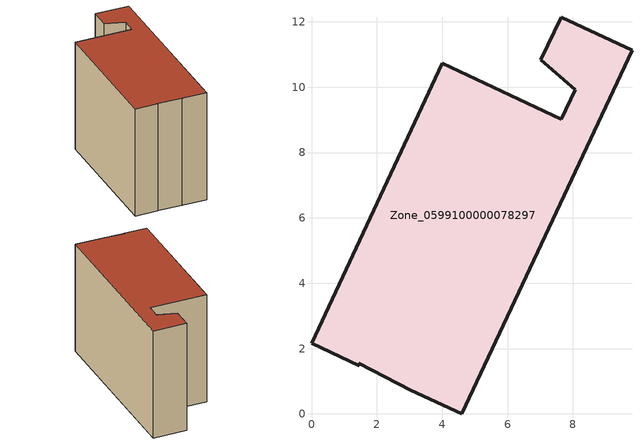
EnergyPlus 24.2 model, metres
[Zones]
Zone_0599100000078297
 floor ground (C_G): 0,2.16 4,10.73 7.65,9.02 8.08,9.93 7.02,10.84 7.64,12.15 9.81,11.13 4.6,0 3.04,0.73 1.44,1.56 1.46,1.48 z0
 wall outside (C_F): 4,10.73 0,2.16 1.46,1.48 1.44,1.56 3.04,0.73 4.6,0 9.81,11.13 7.64,12.15 7.02,10.84 8.08,9.93 7.65,9.02 4,10.73 z0:8.05
 roof outside (C_R): 3.04,0.73 4.6,0 9.81,11.13 7.64,12.15 7.02,10.84 8.08,9.93 7.65,9.02 4,10.73 0,2.16 1.46,1.48 1.44,1.56 z8.05
[BUILDING]
Pand.0599100000078297: North Axis=0; Terrain=City; Loads Convergence Tolerance Value=0.04; Temperature Convergence Tolerance Value=0.4; Solar Distribution=FullExterior; Maximum Number of Warmup Days=25; Minimum Number of Warmup Days=1
[Site:Location]
Rotterdam.The.Hague.AP_ZH_NLD Design_Conditions: Latitude=51.96; Longitude=4.45; Time Zone=1; Elevation=-4.5
[SITE:GROUNDTEMPERATURE:BUILDINGSURFACE]
18, 18, 18, 18, 18, 18, 18, 18, 18, 18, 18, 18
[MATERIAL] Thermal Absorptance=0.9; Solar Absorptance=0.7; Visible Absorptance=0.7
Name | Roughness | Thickness | Conductivity | Density | Specific Heat
G.TI.1975-1991 | MediumSmooth | 0.15 | 0.288461 | 540 | 1210
F.TI.1975-1991 | Rough | 0.3 | 0.230769 | 1920 | 840
R.TI.1975-1991 | MediumRough | 0.2 | 0.153846 | 1500 | 1000
[CONSTRUCTION]
C_G: G.TI.1975-1991
C_F: F.TI.1975-1991
C_R: R.TI.1975-1991
[ZONE]
Zone_0599100000078297: Type=1; Multiplier=1; Ceiling Height=Autocalculate; Volume=Autocalculate; Floor Area=autocalculate; Part of Total Floor Area=Yes
[ZONEINFILTRATION:DESIGNFLOWRATE]
Infil_Zone_0599100000078297: Zone or ZoneList or Space or SpaceList=Zone_0599100000078297; Schedule=AlwaysOn; Design Flow Rate Calculation Method=Flow/Area; Flow Rate per Floor Area=0.003; Constant Term Coefficient=1; Temperature Term Coefficient=0; Velocity Term Coefficient=0; Velocity Squared Term Coefficient=0
[HVACTEMPLATE:ZONE:IDEALLOADSAIRSYSTEM]
Zone_0599100000078297: Maximum Heating Supply Air Temperature=50; Minimum Cooling Supply Air Temperature=13; Maximum Heating Supply Air Humidity Ratio=0.0156; Minimum Cooling Supply Air Humidity Ratio=0.0077; Heating Limit=NoLimit; Cooling Limit=NoLimit; Dehumidification Control Type=ConstantSensibleHeatRatio; Cooling Sensible Heat Ratio=0.7; Dehumidification Setpoint=60; Humidification Control Type=None; Humidification Setpoint=30; Outdoor Air Method=None; Outdoor Air Flow Rate per Person=0.00944; Outdoor Air Flow Rate per Zone Floor Area=0; Outdoor Air Flow Rate per Zone=0; Demand Controlled Ventilation Type=None; Outdoor Air Economizer Type=NoEconomizer; Heat Recovery Type=None; Sensible Heat Recovery Effectiveness=0.7; Latent Heat Recovery Effectiveness=0.65
[ZONECONTROL:THERMOSTAT]
ThermostatControl_Zone_0599100000078297: Zone or ZoneList=Zone_0599100000078297; Control Type Schedule=DualSetpointControlType; Control 1=Thermostat_Zone_0599100000078297; Temperature Difference Between Cutout And Setpoint=0
[THERMOSTATSETPOINT:DUALSETPOINT]
Thermostat_Zone_0599100000078297: Heating Setpoint Temperature Schedule=HeatingSetpoint_Zone_0599100000078297; Cooling Setpoint Temperature Schedule=CoolingSetpoint_Zone_0599100000078297
[SCHEDULE:COMPACT]
HeatingSetpoint_Zone_0599100000078297: Through: 12/31, For: AllDays, Until: 24:00, 21
CoolingSetpoint_Zone_0599100000078297: Through: 12/31, For: AllDays, Until: 24:00, 24
DualSetpointControlType: Through: 12/31, For: AllDays, Until: 24:00, 4
AlwaysOn: Through: 12/31, For: AllDays, Until: 24:00, 1
